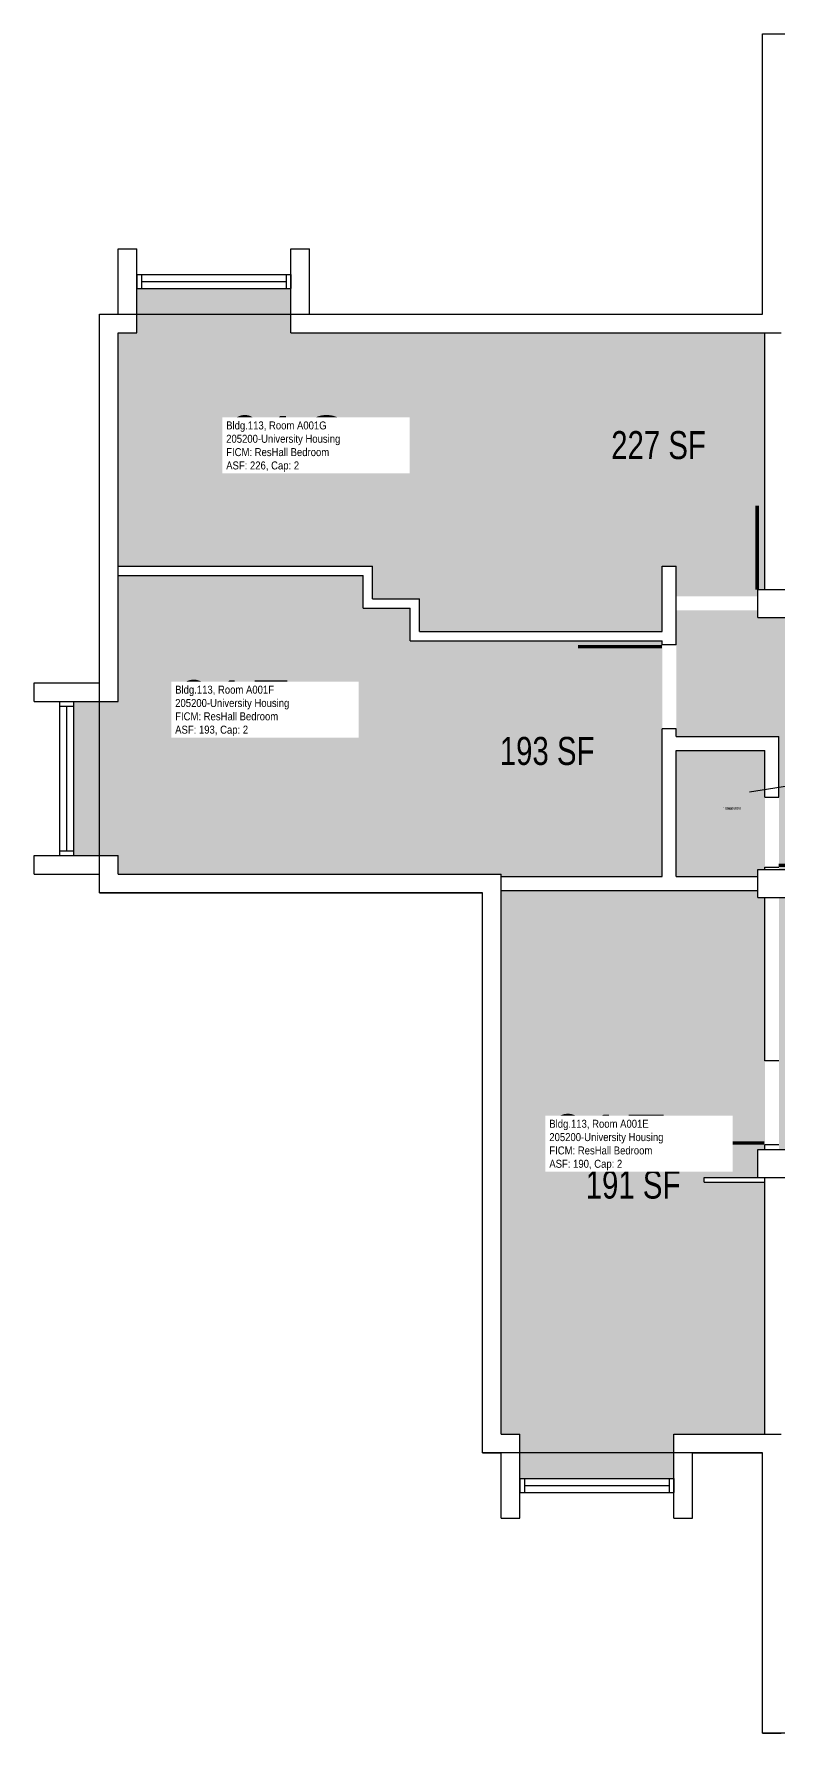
# Model space of a CAD drawing. Header units: inches. Extents: x -196 to 3268, y -1228 to 4808.
# Drawn here: x -196 to 123, y 2856 to 3584 of the extents above; entities that cross this region are included whole.
import ezdxf
from ezdxf.enums import TextEntityAlignment as Align

# ---------------------------------------------------------------- set-up
doc = ezdxf.new("R2010")
doc.units = ezdxf.units.IN
doc.header["$LTSCALE"] = 100
doc.header["$MEASUREMENT"] = 0
for name, color, linetype in [('A-DOOR', 2, 'CONTINUOUS'), ('A-FP', 16, 'CONTINUOUS'), ('A-GLAZ', 1, 'CONTINUOUS'), ('A-IDEN-RNUM', 7, 'CONTINUOUS'), ('A-IDEN-SNUM', 4, 'CONTINUOUS'), ('A-IDEN-VNUM', 4, 'CONTINUOUS'), ('A-WALL', 5, 'CONTINUOUS'), ('AREA-TEXT', 3, 'CONTINUOUS'), ('Rooms-Category-Color', 7, 'CONTINUOUS'), ('Rooms-College-Color', 7, 'CONTINUOUS'), ('Rooms-Department-Color', 7, 'CONTINUOUS'), ('Rooms-Division-Color', 7, 'CONTINUOUS'), ('Rooms-Information', 7, 'CONTINUOUS')]:
    doc.layers.add(name, color=color, linetype=linetype)
doc.styles.add('CP_AREA', font='arial.ttf', dxfattribs={"height": 15})
doc.styles.add('CP_ROOMSNUMBER', font='arial.ttf', dxfattribs={"height": 1})
doc.styles.add('CP_ROOMVNUMBER', font='arial.ttf', dxfattribs={"width": 0.85, "height": 0.075})

msp = doc.modelspace()

# ---------------------------------------------------------------- hatches: boundary and pattern name
at = {"layer": 'Rooms-Category-Color', "true_color": 0x728ef3}
for points in [[(73, 3356), (79, 3356), (79, 3343), (114, 3343), (114, 3346), (117, 3346), (117, 3456), (-86, 3456), (-86, 3475), (-152, 3475), (-152, 3456), (-160, 3456), (-160, 3356), (-51, 3356), (-51, 3342), (-31, 3342), (-31, 3328), (73, 3328)], [(73, 3223), (73, 3286.24), (73, 3322.24), (73, 3324), (-35, 3324), (-35, 3338), (-55, 3338), (-55, 3352), (-160, 3352), (-160, 3298), (-179, 3298), (-179, 3232), (-160, 3232), (-160, 3224), (4, 3224), (4, 3223)], [(512, 3293), (512, 3337), (464, 3337), (464, 3336), (356, 3336), (356, 3337), (126, 3337), (126, 3334), (114, 3334), (114, 3337), (79, 3337), (79, 3283), (123, 3283), (123, 3226), (126, 3226), (126, 3214), (123, 3214), (123, 3106), (126, 3106), (126, 3103), (354, 3103), (354, 3106), (366, 3106), (366, 3103), (512, 3103), (512, 3147), (464.52, 3147), (464.52, 3193), (427, 3193), (427, 3147), (321, 3147), (321, 3293)], [(117, 3257.05), (117, 3227.05), (117, 3226), (114, 3226), (114, 3223), (79, 3223), (79, 3277), (117, 3277)], [(78, 2965), (12, 2965), (12, 2984), (4, 2984), (4, 3217), (114, 3217), (114, 3214), (117, 3214), (117, 3144.03), (117, 3108.03), (117, 3106), (114, 3106), (114, 3094), (91, 3094), (91, 3092), (117, 3092), (117, 2984), (78, 2984)]]:
    msp.add_hatch(color=171, dxfattribs=at).paths.add_polyline_path(points)
at = {"layer": 'Rooms-College-Color', "true_color": 0xadadad}
for points in [[(73, 3356), (79, 3356), (79, 3343), (114, 3343), (114, 3346), (117, 3346), (117, 3456), (-86, 3456), (-86, 3475), (-152, 3475), (-152, 3456), (-160, 3456), (-160, 3356), (-51, 3356), (-51, 3342), (-31, 3342), (-31, 3328), (73, 3328)], [(73, 3223), (73, 3286.24), (73, 3322.24), (73, 3324), (-35, 3324), (-35, 3338), (-55, 3338), (-55, 3352), (-160, 3352), (-160, 3298), (-179, 3298), (-179, 3232), (-160, 3232), (-160, 3224), (4, 3224), (4, 3223)], [(512, 3293), (512, 3337), (464, 3337), (464, 3336), (356, 3336), (356, 3337), (126, 3337), (126, 3334), (114, 3334), (114, 3337), (79, 3337), (79, 3283), (123, 3283), (123, 3226), (126, 3226), (126, 3214), (123, 3214), (123, 3106), (126, 3106), (126, 3103), (354, 3103), (354, 3106), (366, 3106), (366, 3103), (512, 3103), (512, 3147), (464.52, 3147), (464.52, 3193), (427, 3193), (427, 3147), (321, 3147), (321, 3293)], [(117, 3257.05), (117, 3227.05), (117, 3226), (114, 3226), (114, 3223), (79, 3223), (79, 3277), (117, 3277)], [(78, 2965), (12, 2965), (12, 2984), (4, 2984), (4, 3217), (114, 3217), (114, 3214), (117, 3214), (117, 3144.03), (117, 3108.03), (117, 3106), (114, 3106), (114, 3094), (91, 3094), (91, 3092), (117, 3092), (117, 2984), (78, 2984)]]:
    msp.add_hatch(color=253, dxfattribs=at).paths.add_polyline_path(points)
at = {"layer": 'Rooms-Department-Color', "true_color": 0x604aed}
for points in [[(73, 3356), (79, 3356), (79, 3343), (114, 3343), (114, 3346), (117, 3346), (117, 3456), (-86, 3456), (-86, 3475), (-152, 3475), (-152, 3456), (-160, 3456), (-160, 3356), (-51, 3356), (-51, 3342), (-31, 3342), (-31, 3328), (73, 3328)], [(73, 3223), (73, 3286.24), (73, 3322.24), (73, 3324), (-35, 3324), (-35, 3338), (-55, 3338), (-55, 3352), (-160, 3352), (-160, 3298), (-179, 3298), (-179, 3232), (-160, 3232), (-160, 3224), (4, 3224), (4, 3223)], [(512, 3293), (512, 3337), (464, 3337), (464, 3336), (356, 3336), (356, 3337), (126, 3337), (126, 3334), (114, 3334), (114, 3337), (79, 3337), (79, 3283), (123, 3283), (123, 3226), (126, 3226), (126, 3214), (123, 3214), (123, 3106), (126, 3106), (126, 3103), (354, 3103), (354, 3106), (366, 3106), (366, 3103), (512, 3103), (512, 3147), (464.52, 3147), (464.52, 3193), (427, 3193), (427, 3147), (321, 3147), (321, 3293)], [(117, 3257.05), (117, 3227.05), (117, 3226), (114, 3226), (114, 3223), (79, 3223), (79, 3277), (117, 3277)], [(78, 2965), (12, 2965), (12, 2984), (4, 2984), (4, 3217), (114, 3217), (114, 3214), (117, 3214), (117, 3144.03), (117, 3108.03), (117, 3106), (114, 3106), (114, 3094), (91, 3094), (91, 3092), (117, 3092), (117, 2984), (78, 2984)]]:
    msp.add_hatch(color=173, dxfattribs=at).paths.add_polyline_path(points)
at = {"layer": 'Rooms-Division-Color', "true_color": 0x604aed}
for points in [[(73, 3356), (79, 3356), (79, 3343), (114, 3343), (114, 3346), (117, 3346), (117, 3456), (-86, 3456), (-86, 3475), (-152, 3475), (-152, 3456), (-160, 3456), (-160, 3356), (-51, 3356), (-51, 3342), (-31, 3342), (-31, 3328), (73, 3328)], [(73, 3223), (73, 3286.24), (73, 3322.24), (73, 3324), (-35, 3324), (-35, 3338), (-55, 3338), (-55, 3352), (-160, 3352), (-160, 3298), (-179, 3298), (-179, 3232), (-160, 3232), (-160, 3224), (4, 3224), (4, 3223)], [(512, 3293), (512, 3337), (464, 3337), (464, 3336), (356, 3336), (356, 3337), (126, 3337), (126, 3334), (114, 3334), (114, 3337), (79, 3337), (79, 3283), (123, 3283), (123, 3226), (126, 3226), (126, 3214), (123, 3214), (123, 3106), (126, 3106), (126, 3103), (354, 3103), (354, 3106), (366, 3106), (366, 3103), (512, 3103), (512, 3147), (464.52, 3147), (464.52, 3193), (427, 3193), (427, 3147), (321, 3147), (321, 3293)], [(117, 3257.05), (117, 3227.05), (117, 3226), (114, 3226), (114, 3223), (79, 3223), (79, 3277), (117, 3277)], [(78, 2965), (12, 2965), (12, 2984), (4, 2984), (4, 3217), (114, 3217), (114, 3214), (117, 3214), (117, 3144.03), (117, 3108.03), (117, 3106), (114, 3106), (114, 3094), (91, 3094), (91, 3092), (117, 3092), (117, 2984), (78, 2984)]]:
    msp.add_hatch(color=173, dxfattribs=at).paths.add_polyline_path(points)

# ---------------------------------------------------------------- linework, layer by layer
at = {"layer": 'A-DOOR'}
for points in [[(113.68, 3345.9, 1.5, 1.5, 0), (113.68, 3381.9, 0, 0, 0), (112.93, 3381.9, 0, 0, 0.414214), (78.43, 3344.4, 0, 0, 0.414214)], [(72.88, 3321.49, 1.5, 1.5, 0), (36.88, 3321.49, 0, 0, 0), (36.88, 3320.74, 0, 0, 0.414214), (74.38, 3286.24, 0, 0, 0.414214)], [(122.83, 3227.8, 1.5, 1.5, 0), (152.83, 3227.8, 0, 0, 0), (152.83, 3227.05, 0, 0, 0.414214), (122.83, 3257.05, 0, 0, 0.414214)], [(116.73, 3108.78, 1.5, 1.5, 0), (80.73, 3108.78, 0, 0, 0), (80.73, 3109.53, 0, 0, -0.414214), (118.23, 3144.03, 0, 0, -0.414214)]]:
    msp.add_lwpolyline(points, format="xyseb", dxfattribs=at)
at = {"layer": 'A-FP'}
msp.add_lwpolyline([(456, 3488), (456, 3584), (944, 3584), (944, 3464), (1064, 3464), (1064, 3224), (1184, 3224), (1184, 2976), (936, 2976), (936, 3041), (704, 3041), (704, 2952), (604, 2952), (604, 2856), (116, 2856), (116, 2976), (-4, 2976), (-4, 3216), (-168, 3216), (-168, 3464), (116, 3464), (116, 3584), (364, 3584), (364, 3488)], close=True, dxfattribs=at)
at = {"layer": 'A-GLAZ'}
for p, q in [((-150, 3481), (-88, 3481)), ((-150, 3478), (-88, 3478)), ((-150, 3475), (-88, 3475)), ((-185, 3234), (-185, 3296)), ((-182, 3234), (-182, 3296)), ((-179, 3234), (-179, 3296)), ((14, 2965), (76, 2965)), ((14, 2962), (76, 2962)), ((14, 2959), (76, 2959))]:
    msp.add_line(p, q, dxfattribs=at)
at = {"layer": 'A-IDEN-VNUM'}
msp.add_lwpolyline([(132, 3262.59), (110.38, 3259.19)], dxfattribs=at)
at = {"layer": 'A-WALL'}
for p, q in [((116, 3464), (116, 3584)), ((116, 3584), (124, 3584)), ((-160, 3464), (-160, 3492)), ((-160, 3492), (-152, 3492)), ((-152, 3456), (-152, 3492)), ((-86, 3492), (-78, 3492)), ((-86, 3456), (-86, 3492)), ((-78, 3464), (-78, 3492)), ((-152, 3481), (-152, 3475)), ((-152, 3481), (-150, 3481)), ((-150, 3481), (-150, 3475)), ((-88, 3481), (-88, 3475)), ((-88, 3481), (-86, 3481)), ((-86, 3481), (-86, 3475)), ((-152, 3475), (-150, 3475)), ((-88, 3475), (-86, 3475)), ((-168, 3306), (-168, 3464)), ((-168, 3464), (-160, 3464)), ((-78, 3464), (116, 3464)), ((-160, 3298), (-160, 3456)), ((-160, 3456), (-152, 3456)), ((-86, 3456), (124, 3456)), ((117, 3346), (117, 3456)), ((-160, 3356), (-51, 3356)), ((-160, 3352), (-55, 3352)), ((-55, 3338), (-55, 3352)), ((-51, 3342), (-51, 3356)), ((73, 3328), (73, 3356)), ((73, 3356), (79, 3356)), ((79, 3322.24), (79, 3356)), ((-51, 3342), (-31, 3342)), ((-31, 3328), (-31, 3342)), ((114, 3334), (114, 3346)), ((114, 3346), (126, 3346)), ((-55, 3338), (-35, 3338)), ((-35, 3324), (-35, 3338)), ((-31, 3328), (73, 3328)), ((114, 3334), (126, 3334)), ((-35, 3324), (73, 3324)), ((73, 3322.24), (73, 3324)), ((79, 3322.24), (73, 3322.24)), ((-196, 3306), (-168, 3306)), ((-196, 3298), (-196, 3306)), ((-196, 3298), (-160, 3298)), ((-185, 3296), (-185, 3298)), ((-185, 3298), (-179, 3298)), ((-179, 3296), (-179, 3298)), ((-185, 3296), (-179, 3296)), ((79, 3286.24), (73, 3286.24)), ((73, 3223), (73, 3286.24)), ((79, 3283), (79, 3286.24)), ((79, 3283), (123, 3283)), ((79, 3277), (117, 3277)), ((79, 3223), (79, 3277)), ((117, 3257.05), (117, 3277)), ((123, 3257.05), (123, 3283)), ((117, 3257.05), (123, 3257.05)), ((-185, 3232), (-185, 3234)), ((-185, 3234), (-179, 3234)), ((-179, 3232), (-179, 3234)), ((-196, 3232), (-160, 3232)), ((-196, 3224), (-196, 3232)), ((-185, 3232), (-179, 3232)), ((-160, 3224), (-160, 3232)), ((114, 3214), (114, 3226)), ((114, 3226), (126, 3226)), ((117, 3227.05), (123, 3227.05)), ((117, 3226), (117, 3227.05)), ((-196, 3224), (-168, 3224)), ((-168, 3216), (-168, 3224)), ((-160, 3224), (4, 3224)), ((4, 2984), (4, 3224)), ((4, 3223), (73, 3223)), ((79, 3223), (114, 3223)), ((-168, 3216), (-4, 3216)), ((-4, 2976), (-4, 3216)), ((4, 3217), (114, 3217)), ((114, 3214), (126, 3214)), ((117, 3144.03), (117, 3214)), ((123, 3144.03), (117, 3144.03)), ((114, 3094), (114, 3106)), ((114, 3106), (126, 3106)), ((123, 3108.03), (117, 3108.03)), ((117, 3106), (117, 3108.03)), ((91, 3092), (91, 3094)), ((91, 3094), (117, 3094)), ((91, 3092), (117, 3092)), ((114, 3094), (126, 3094)), ((117, 2984), (117, 3094)), ((4, 2984), (12, 2984)), ((12, 2948), (12, 2984)), ((78, 2984), (124, 2984)), ((78, 2948), (78, 2984)), ((-4, 2976), (4, 2976)), ((4, 2948), (4, 2976)), ((86, 2976), (116, 2976)), ((86, 2948), (86, 2976)), ((116, 2856), (116, 2976)), ((116, 2864), (116, 2976)), ((12, 2965), (12, 2959)), ((12, 2965), (14, 2965)), ((14, 2965), (14, 2959)), ((76, 2965), (76, 2959)), ((76, 2965), (78, 2965)), ((78, 2965), (78, 2959)), ((12, 2959), (14, 2959)), ((76, 2959), (78, 2959)), ((4, 2948), (12, 2948)), ((78, 2948), (86, 2948)), ((116, 2856), (124, 2856))]:
    msp.add_line(p, q, dxfattribs=at)

# ---------------------------------------------------------------- texts
at = {"layer": 'A-IDEN-RNUM', "style": 'CP_ROOMSNUMBER', "width": 0.85}
for s, p in [('0001-G0', (-86.77, 3408.38)), ('0001-F0', (-111, 3295)), ('0001-Z0', (102.93, 3252.09)), ('0001-E0', (50, 3109))]:
    msp.add_text(s, height=1, dxfattribs=at).set_placement(p, align=Align.MIDDLE)
at = {"layer": 'A-IDEN-SNUM', "style": 'CP_ROOMSNUMBER', "width": 0.85}
for s, p in [('1130A001G0', (-86.77, 3408.38)), ('1130A001F0', (-111, 3295)), ('1130A001Z0', (102.93, 3252.09)), ('1130A001E0', (50, 3109))]:
    msp.add_text(s, height=1, dxfattribs=at).set_placement(p, align=Align.MIDDLE)
at = {"layer": 'A-IDEN-VNUM', "style": 'CP_ROOMVNUMBER', "width": 0.85}
for s, p in [('01G', (-86.77, 3408.38)), ('01F', (-111, 3295)), ('01E', (50, 3109))]:
    msp.add_text(s, height=24, dxfattribs=at).set_placement(p, align=Align.MIDDLE)
at = {"layer": 'AREA-TEXT', "style": 'CP_AREA', "width": 0.75}
for s, p in [('227 SF', (71.42, 3407.85)), ('193 SF', (23.71, 3276.8)), ('191 SF', (60.5, 3091))]:
    msp.add_text(s, height=12, dxfattribs=at).set_placement(p, align=Align.MIDDLE_CENTER)

# ---------------------------------------------------------------- next in the draw order: texts
at = {"layer": 'Rooms-Information', "char_height": 3.4286, "width": 76.8, "attachment_point": 7, "style": 'CP_ROOMVNUMBER', "bg_fill": 3, "box_fill_scale": 1.5, "bg_fill_color": 256, "bg_fill_true_color": 13158600, "bg_fill_transparency": 0}
for s, insert in [('Bldg.113, Room A001G^M^J205200-University Housing^M^JFICM: ResHall Bedroom^M^JASF: 226, Cap: 2', (-113.71, 3396.38)), ('Bldg.113, Room A001F^M^J205200-University Housing^M^JFICM: ResHall Bedroom^M^JASF: 193, Cap: 2', (-135.55, 3283.16)), ('Bldg.113, Room A001E^M^J205200-University Housing^M^JFICM: ResHall Bedroom^M^JASF: 190, Cap: 2', (24.65, 3097.16))]:
    msp.add_mtext(s, dxfattribs=dict(at, insert=insert))

doc.saveas('drawing.dxf')
